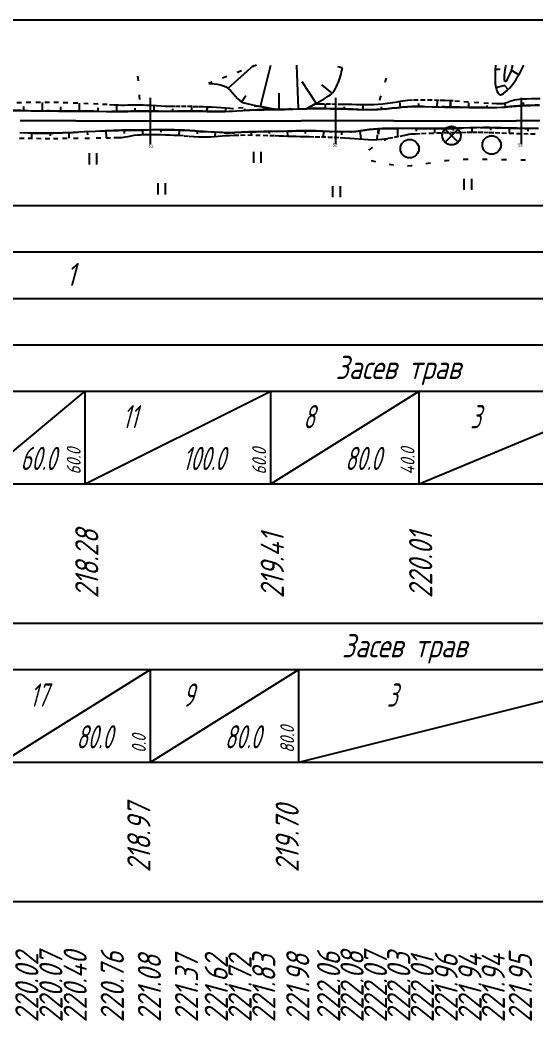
# Model space of a CAD drawing. Extents: x 2172 to 5772, y -842 to -248.
# Drawn here: x 3562.5 to 3618.2, y -721.9 to -614 of the extents above; entities that cross this region are included whole.
import ezdxf

# ---------------------------------------------------------------- set-up
doc = ezdxf.new("R2010")
doc.units = 0
doc.header["$MEASUREMENT"] = 0
doc.linetypes.add('CONTI', pattern=[0])
doc.linetypes.add('STROT', pattern=[1.7, 0.5, -1.2])
doc.layers.get('0').update_dxf_attribs({"linetype": 'CONTINUOUS'})
for name, color, linetype in [('DEFAULT', 7, 'CONTI'), ('OTKOSDEFAULT', 32, 'CONTI'), ('SIT_LDEFAULT', 7, 'CONTI'), ('USLZNDEFAULT', 7, 'CONTI'), ('КРАСНЫЕ_ОТМЕТКИ', 1, 'CONTINUOUS'), ('ОТМЕТКИ_КЮВЕТОВ', 7, 'CONTINUOUS'), ('ЧЕРНЫЕ_ОТМЕТКИ', 7, 'CONTINUOUS')]:
    doc.layers.add(name, color=color, linetype=linetype)
doc.styles.add('SHRFT', font='TXT', dxfattribs={"width": 8.75})
doc.styles.add('ГОСТ', font='gost.TTF', dxfattribs={"oblique": 15, "height": 1})

# ---------------------------------------------------------------- blocks, each defined once
blk = doc.blocks.new('BL_7')
at = {"color": 0}
for p, q in [((-3.5, 3.5), (3.5, -3.5)), ((-3.5, -3.5), (3.5, 3.5))]:
    blk.add_line(p, q, dxfattribs=at)
blk.add_circle((0, 0), 5, dxfattribs=at)
blk = doc.blocks.new('BL_2011')
at = {"color": 0}
for p, q in [((0, 0), (0, 6)), ((4, 0), (4, 6))]:
    blk.add_line(p, q, dxfattribs=at)
blk = doc.blocks.new('BL_2004')
at = {"color": 0}
blk.add_circle((0, 0), 5, dxfattribs=at)

msp = doc.modelspace()

# ---------------------------------------------------------------- linework, layer by layer
at = {"linetype": 'Continuous'}
for p, q in [((3396.6, -614.04), (4356.6, -614.04)), ((3396.6, -634.04), (4356.6, -634.04)), ((3396.6, -639.04), (4356.6, -639.04)), ((3396.6, -644.04), (4356.6, -644.04)), ((3396.6, -649.04), (4356.6, -649.04)), ((3396.6, -654.04), (4356.6, -654.04)), ((3396.6, -664.04), (4356.6, -664.04)), ((3396.6, -684.04), (4356.6, -684.04)), ((3396.6, -694.04), (4356.6, -694.04)), ((3396.6, -709.04), (4356.6, -709.04))]:
    msp.add_line(p, q, dxfattribs=at)
msp.add_line((3396.6, -679.04), (4356.6, -679.04))
at = {"layer": 'DEFAULT', "color": 12, "linetype": 'CONTI'}
for p, q in [((3576.6, -627.42), (3576.6, -622.42)), ((3596.6, -627.42), (3596.59, -622.42)), ((3616.6, -627.42), (3616.6, -622.42)), ((3568.54, -624.92), (3569.46, -624.92)), ((3583.46, -624.92), (3584.24, -624.92)), ((3584.24, -624.92), (3585.02, -624.92)), ((3585.02, -624.92), (3585.81, -624.92)), ((3585.81, -624.92), (3586.59, -624.92)), ((3586.59, -624.92), (3587.37, -624.92)), ((3587.37, -624.92), (3588.16, -624.92)), ((3588.16, -624.92), (3588.94, -624.92)), ((3588.94, -624.92), (3589.72, -624.92)), ((3589.72, -624.92), (3590.51, -624.92)), ((3590.51, -624.92), (3591.29, -624.92)), ((3591.29, -624.92), (3592.07, -624.92)), ((3592.07, -624.92), (3592.86, -624.92)), ((3602.86, -624.92), (3604.03, -624.92)), ((3617.31, -624.92), (3616.03, -624.92)), ((3618.59, -624.92), (3617.31, -624.92))]:
    msp.add_line(p, q, dxfattribs=at)
for points in [[(3562.66, -624.92, 0), (3562.54, -624.92, 0)], [(3563.03, -624.92, 0), (3562.66, -624.92, 0)], [(3563.64, -624.92, 0), (3563.03, -624.92, 0)], [(3564.49, -624.92, 0), (3563.64, -624.92, 0)], [(3565.6, -624.92, 0), (3564.49, -624.92, 0)], [(3566.94, -624.92, 0), (3565.6, -624.92, 0)], [(3568.54, -624.92, 0), (3566.94, -624.92, 0)], [(3569.46, -624.92, 0), (3570.44, -624.92, 0)], [(3570.44, -624.92, 0), (3571.39, -624.92, 0)], [(3571.39, -624.92, 0), (3572.29, -624.92, 0)], [(3572.29, -624.92, 0), (3573.17, -624.92, 0)], [(3573.17, -624.92, 0), (3574.01, -624.92, 0)], [(3574.01, -624.92, 0), (3574.81, -624.92, 0)], [(3574.81, -624.92, 0), (3575.58, -624.92, 0)], [(3575.58, -624.92, 0), (3576.31, -624.92, 0)], [(3576.31, -624.92, 0), (3577.01, -624.92, 0)], [(3577.01, -624.92, 0), (3577.67, -624.92, 0)], [(3577.67, -624.92, 0), (3578.29, -624.92, 0)], [(3578.29, -624.92, 0), (3578.89, -624.92, 0)], [(3578.89, -624.92, 0), (3579.44, -624.92, 0)], [(3579.44, -624.92, 0), (3579.96, -624.92, 0)], [(3579.96, -624.92, 0), (3580.44, -624.92, 0)], [(3580.44, -624.92, 0), (3580.88, -624.92, 0)], [(3580.88, -624.92, 0), (3581.3, -624.92, 0)], [(3581.3, -624.92, 0), (3581.67, -624.92, 0)], [(3581.67, -624.92, 0), (3582.01, -624.92, 0)], [(3582.01, -624.92, 0), (3582.31, -624.92, 0)], [(3582.31, -624.92, 0), (3582.58, -624.92, 0)], [(3582.58, -624.92, 0), (3582.81, -624.92, 0)], [(3582.81, -624.92, 0), (3583.01, -624.92, 0)], [(3583.01, -624.92, 0), (3583.17, -624.92, 0)], [(3583.17, -624.92, 0), (3583.29, -624.92, 0)], [(3583.29, -624.92, 0), (3583.38, -624.92, 0)], [(3583.38, -624.92, 0), (3583.44, -624.92, 0)], [(3583.44, -624.92, 0), (3583.46, -624.92, 0)], [(3592.87, -624.92, 0), (3592.86, -624.92, 0)], [(3592.92, -624.92, 0), (3592.87, -624.92, 0)], [(3593.01, -624.92, 0), (3592.92, -624.92, 0)], [(3593.13, -624.92, 0), (3593.01, -624.92, 0)], [(3593.29, -624.92, 0), (3593.13, -624.92, 0)], [(3593.48, -624.92, 0), (3593.29, -624.92, 0)], [(3593.71, -624.92, 0), (3593.48, -624.92, 0)], [(3593.97, -624.92, 0), (3593.71, -624.92, 0)], [(3594.26, -624.92, 0), (3593.97, -624.92, 0)], [(3594.59, -624.92, 0), (3594.26, -624.92, 0)], [(3594.96, -624.92, 0), (3594.59, -624.92, 0)], [(3595.36, -624.92, 0), (3594.96, -624.92, 0)], [(3595.79, -624.92, 0), (3595.36, -624.92, 0)], [(3596.26, -624.92, 0), (3595.79, -624.92, 0)], [(3596.76, -624.92, 0), (3596.26, -624.92, 0)], [(3597.3, -624.92, 0), (3596.76, -624.92, 0)], [(3597.87, -624.92, 0), (3597.3, -624.92, 0)], [(3598.48, -624.92, 0), (3597.87, -624.92, 0)], [(3599.12, -624.92, 0), (3598.48, -624.92, 0)], [(3599.8, -624.92, 0), (3599.12, -624.92, 0)], [(3600.51, -624.92, 0), (3599.8, -624.92, 0)], [(3601.26, -624.92, 0), (3600.51, -624.92, 0)], [(3602.04, -624.92, 0), (3601.26, -624.92, 0)], [(3602.86, -624.92, 0), (3602.04, -624.92, 0)], [(3604.03, -624.92, 0), (3605.4, -624.92, 0)], [(3605.4, -624.92, 0), (3606.68, -624.92, 0)], [(3606.68, -624.92, 0), (3607.89, -624.92, 0)], [(3607.89, -624.92, 0), (3609.01, -624.92, 0)], [(3609.01, -624.92, 0), (3610.05, -624.92, 0)], [(3610.05, -624.92, 0), (3611, -624.92, 0)], [(3611, -624.92, 0), (3611.87, -624.92, 0)], [(3611.87, -624.92, 0), (3612.66, -624.92, 0)], [(3612.66, -624.92, 0), (3613.37, -624.92, 0)], [(3613.37, -624.92, 0), (3613.99, -624.92, 0)], [(3613.99, -624.92, 0), (3614.53, -624.92, 0)], [(3614.53, -624.92, 0), (3614.99, -624.92, 0)], [(3614.99, -624.92, 0), (3615.36, -624.92, 0)], [(3615.36, -624.92, 0), (3615.65, -624.92, 0)], [(3615.65, -624.92, 0), (3615.86, -624.92, 0)], [(3615.86, -624.92, 0), (3615.98, -624.92, 0)], [(3615.98, -624.92, 0), (3616.03, -624.92, 0)]]:
    msp.add_polyline3d(points, dxfattribs=at)
at = {"layer": 'OTKOSDEFAULT', "color": 32, "linetype": 'STROT'}
for p, q in [((3588.02, -618.92, 43.11), (3582.89, -620.86, 44)), ((3597.3, -619.21, 44.09), (3595.98, -618.92, 43.75)), ((3614.87, -619.21, 43.55), (3614.92, -619, 43.51)), ((3614.92, -619, 43.51), (3614.95, -618.92, 43.5)), ((3615.58, -619.16, 43.48), (3615.52, -619.39, 43.51)), ((3615.64, -618.92, 43.45), (3615.58, -619.16, 43.48)), ((3614.79, -619.99, 43.65), (3614.81, -619.71, 43.62)), ((3614.79, -620.25, 43.69), (3614.79, -619.99, 43.65)), ((3614.79, -620.48, 43.72), (3614.79, -620.25, 43.69)), ((3614.81, -619.71, 43.62), (3614.84, -619.44, 43.58)), ((3614.84, -619.44, 43.58), (3614.87, -619.21, 43.55)), ((3615.18, -620.21, 43.65), (3615.07, -620.42, 43.69)), ((3615.29, -619.99, 43.61), (3615.18, -620.21, 43.65)), ((3615.38, -619.77, 43.57), (3615.29, -619.99, 43.61)), ((3615.46, -619.58, 43.53), (3615.38, -619.77, 43.57)), ((3615.52, -619.39, 43.51), (3615.46, -619.58, 43.53)), ((3614.81, -620.64, 43.74), (3614.79, -620.48, 43.72)), ((3614.84, -620.71, 43.76), (3614.81, -620.64, 43.74)), ((3614.9, -620.69, 43.75), (3614.84, -620.71, 43.76)), ((3614.98, -620.59, 43.72), (3614.9, -620.69, 43.75)), ((3615.07, -620.42, 43.69), (3614.98, -620.59, 43.72)), ((3562.69, -622.95, 43.61), (3561.71, -622.96, 43.61)), ((3563.71, -622.94, 43.61), (3562.69, -622.95, 43.61)), ((3564.73, -622.93, 43.61), (3563.71, -622.94, 43.61)), ((3565.73, -622.93, 43.61), (3564.73, -622.93, 43.61)), ((3566.69, -622.94, 43.61), (3565.73, -622.93, 43.61)), ((3567.68, -622.96, 43.65), (3566.69, -622.94, 43.61)), ((3568.78, -623.01, 43.69), (3567.68, -622.96, 43.65)), ((3569.9, -623.06, 43.73), (3568.78, -623.01, 43.69)), ((3570.97, -623.11, 43.78), (3569.9, -623.06, 43.73)), ((3571.93, -623.16, 43.81), (3570.97, -623.11, 43.78)), ((3572.68, -623.21, 43.84), (3571.93, -623.16, 43.81)), ((3573.17, -623.23, 43.86), (3572.68, -623.21, 43.84)), ((3573.5, -623.24, 43.86), (3573.17, -623.23, 43.86)), ((3573.82, -623.24, 43.86), (3573.5, -623.24, 43.86)), ((3574.15, -623.23, 43.87), (3573.82, -623.24, 43.86)), ((3574.47, -623.23, 43.87), (3574.15, -623.23, 43.87)), ((3574.8, -623.22, 43.87), (3574.47, -623.23, 43.87)), ((3575.13, -623.21, 43.87), (3574.8, -623.22, 43.87)), ((3575.45, -623.22, 43.87), (3575.13, -623.21, 43.87)), ((3575.82, -623.23, 43.89), (3575.45, -623.22, 43.87)), ((3576.24, -623.24, 43.9), (3575.82, -623.23, 43.89)), ((3576.71, -623.27, 43.92), (3576.24, -623.24, 43.9)), ((3577.21, -623.3, 43.94), (3576.71, -623.27, 43.92)), ((3577.72, -623.32, 43.97), (3577.21, -623.3, 43.94)), ((3578.22, -623.35, 43.99), (3577.72, -623.32, 43.97)), ((3578.7, -623.36, 44.01), (3578.22, -623.35, 43.99)), ((3579.22, -623.37, 44.01), (3578.7, -623.36, 44.01)), ((3579.81, -623.37, 44.01), (3579.22, -623.37, 44.01)), ((3580.45, -623.37, 44.01), (3579.81, -623.37, 44.01)), ((3581.09, -623.38, 44.01), (3580.45, -623.37, 44.01)), ((3581.71, -623.39, 44.01), (3581.09, -623.38, 44.01)), ((3582.27, -623.41, 44.01), (3581.71, -623.39, 44.01)), ((3582.73, -623.43, 44.01), (3582.27, -623.41, 44.01)), ((3582.73, -623.43, 44.01), (3582.68, -623.89, 43.95)), ((3582.68, -623.89, 43.95), (3582.73, -623.43, 44.01)), ((3583.19, -623.45, 44.01), (3582.73, -623.43, 44.01)), ((3583.7, -623.48, 44.02), (3583.19, -623.45, 44.01)), ((3584.24, -623.51, 44.02), (3583.7, -623.48, 44.02)), ((3588.29, -623.33, 43.94), (3585.54, -623.61, 44.03)), ((3588.96, -623.46, 43.96), (3588.29, -623.33, 43.94)), ((3589.55, -623.58, 43.97), (3588.96, -623.46, 43.96)), ((3593.86, -623.36, 44.1), (3593.54, -623.53, 44.1)), ((3594.31, -623.1, 44.1), (3593.86, -623.36, 44.1)), ((3594.44, -623.1, 44.1), (3594.31, -623.1, 44.1)), ((3594.82, -623.1, 44.1), (3594.44, -623.1, 44.1)), ((3595.36, -623.11, 44.1), (3594.82, -623.1, 44.1)), ((3596, -623.11, 44.1), (3595.36, -623.11, 44.1)), ((3596.67, -623.13, 44.1), (3596, -623.11, 44.1)), ((3597.31, -623.14, 44.09), (3596.67, -623.13, 44.1)), ((3597.86, -623.15, 44.09), (3597.31, -623.14, 44.09)), ((3598.33, -623.16, 44.1), (3597.86, -623.15, 44.09)), ((3598.81, -623.17, 44.1), (3598.33, -623.16, 44.1)), ((3599.28, -623.18, 44.11), (3598.81, -623.17, 44.1)), ((3599.75, -623.18, 44.12), (3599.28, -623.18, 44.11)), ((3600.23, -623.18, 44.12), (3599.75, -623.18, 44.12)), ((3600.7, -623.17, 44.13), (3600.23, -623.18, 44.12)), ((3601.17, -623.15, 44.13), (3600.7, -623.17, 44.13)), ((3601.65, -623.1, 44.13), (3601.17, -623.15, 44.13)), ((3602.16, -623.04, 44.12), (3601.65, -623.1, 44.13)), ((3602.69, -622.96, 44.11), (3602.16, -623.04, 44.12)), ((3603.23, -622.88, 44.11), (3602.69, -622.96, 44.11)), ((3603.78, -622.8, 44.1), (3603.23, -622.88, 44.11)), ((3604.32, -622.73, 44.1), (3603.78, -622.8, 44.1)), ((3604.86, -622.69, 44.09), (3604.32, -622.73, 44.1)), ((3605.47, -622.68, 44.1), (3604.86, -622.69, 44.09)), ((3606.21, -622.68, 44.11), (3605.47, -622.68, 44.1)), ((3606.99, -622.69, 44.11), (3606.21, -622.68, 44.11)), ((3607.73, -622.71, 44.12), (3606.99, -622.69, 44.11)), ((3608.36, -622.72, 44.13), (3607.73, -622.71, 44.12)), ((3608.8, -622.74, 44.13), (3608.36, -622.72, 44.13)), ((3608.96, -622.74, 44.14), (3608.8, -622.74, 44.13)), ((3608.96, -622.74, 44.14), (3608.95, -623.43, 44.06)), ((3608.95, -623.43, 44.06), (3608.96, -622.74, 44.14)), ((3609.23, -622.77, 44.13), (3608.96, -622.74, 44.14)), ((3609.93, -622.82, 44.13), (3609.23, -622.77, 44.13)), ((3610.91, -622.9, 44.12), (3609.93, -622.82, 44.13)), ((3612.01, -622.98, 44.11), (3610.91, -622.9, 44.12)), ((3613.06, -623.04, 44.1), (3612.01, -622.98, 44.11)), ((3613.91, -623.08, 44.09), (3613.06, -623.04, 44.1)), ((3614.39, -623.08, 44.09), (3613.91, -623.08, 44.09)), ((3614.64, -623.06, 44.08), (3614.39, -623.08, 44.09)), ((3614.89, -623, 44.07), (3614.64, -623.06, 44.08)), ((3615.13, -622.92, 44.06), (3614.89, -623, 44.07)), ((3615.37, -622.84, 44.04), (3615.13, -622.92, 44.06)), ((3615.62, -622.75, 44.03), (3615.37, -622.84, 44.04)), ((3615.86, -622.69, 44.02), (3615.62, -622.75, 44.03)), ((3616.11, -622.64, 44.01), (3615.86, -622.69, 44.02)), ((3616.4, -622.62, 44.02), (3616.11, -622.64, 44.01)), ((3616.77, -622.59, 44.02), (3616.4, -622.62, 44.02)), ((3617.2, -622.57, 44.03), (3616.77, -622.59, 44.02)), ((3617.66, -622.55, 44.03), (3617.2, -622.57, 44.03)), ((3618.14, -622.54, 44.04), (3617.66, -622.55, 44.03)), ((3618.61, -622.53, 44.05), (3618.14, -622.54, 44.04)), ((3584.74, -623.54, 44.02), (3584.24, -623.51, 44.02)), ((3585.15, -623.57, 44.03), (3584.74, -623.54, 44.02)), ((3585.44, -623.6, 44.03), (3585.15, -623.57, 44.03)), ((3585.54, -623.61, 44.03), (3585.44, -623.6, 44.03)), ((3589.96, -623.66, 43.97), (3589.55, -623.58, 43.97)), ((3590.12, -623.69, 43.98), (3589.96, -623.66, 43.97)), ((3593.54, -623.53, 44.1), (3593.42, -623.6, 44.09)), ((3570.74, -626.75, 43.79), (3571.81, -626.74, 43.82)), ((3571.81, -626.74, 43.82), (3572.66, -626.72, 43.85)), ((3572.66, -626.72, 43.85), (3573.19, -626.71, 43.86)), ((3573.19, -626.71, 43.86), (3573.53, -626.69, 43.87)), ((3573.53, -626.69, 43.87), (3573.86, -626.64, 43.88)), ((3573.86, -626.64, 43.88), (3574.2, -626.59, 43.89)), ((3574.2, -626.59, 43.89), (3574.53, -626.53, 43.9)), ((3574.53, -626.53, 43.9), (3574.86, -626.47, 43.91)), ((3574.86, -626.47, 43.91), (3575.2, -626.43, 43.91)), ((3575.2, -626.43, 43.91), (3575.53, -626.4, 43.92)), ((3575.53, -626.4, 43.92), (3575.9, -626.38, 43.93)), ((3575.9, -626.38, 43.93), (3576.31, -626.38, 43.93)), ((3576.31, -626.38, 43.93), (3576.76, -626.38, 43.93)), ((3576.76, -626.38, 43.93), (3577.24, -626.39, 43.94)), ((3577.24, -626.39, 43.94), (3577.72, -626.39, 43.94)), ((3577.72, -626.39, 43.94), (3578.19, -626.41, 43.94)), ((3578.19, -626.41, 43.94), (3578.65, -626.42, 43.95)), ((3578.65, -626.42, 43.95), (3579.12, -626.44, 43.95)), ((3579.12, -626.44, 43.95), (3579.65, -626.47, 43.96)), ((3579.65, -626.47, 43.96), (3580.22, -626.51, 43.97)), ((3580.22, -626.51, 43.97), (3580.78, -626.55, 43.98)), ((3580.78, -626.55, 43.98), (3581.33, -626.59, 43.98)), ((3581.33, -626.59, 43.98), (3581.84, -626.62, 43.99)), ((3581.84, -626.62, 43.99), (3582.29, -626.63, 44)), ((3582.29, -626.63, 44), (3582.69, -626.63, 44)), ((3582.69, -626.63, 44), (3583.1, -626.62, 44.01)), ((3583.1, -626.62, 44.01), (3583.5, -626.59, 44.02)), ((3583.5, -626.59, 44.02), (3583.91, -626.56, 44.02)), ((3583.91, -626.56, 44.02), (3584.32, -626.53, 44.03)), ((3584.32, -626.53, 44.03), (3584.72, -626.5, 44.04)), ((3584.72, -626.5, 44.04), (3585.13, -626.48, 44.04)), ((3585.13, -626.48, 44.04), (3585.64, -626.46, 44.05)), ((3585.64, -626.46, 44.05), (3586.33, -626.44, 44.05)), ((3586.33, -626.44, 44.05), (3587.12, -626.43, 44.05)), ((3587.12, -626.43, 44.05), (3587.95, -626.44, 44.06)), ((3587.95, -626.44, 44.06), (3588.75, -626.46, 44.06)), ((3588.75, -626.46, 44.06), (3589.46, -626.48, 44.06)), ((3589.46, -626.48, 44.06), (3590.02, -626.5, 44.06)), ((3590.02, -626.5, 44.06), (3590.47, -626.52, 44.07)), ((3590.47, -626.52, 44.07), (3590.93, -626.53, 44.07)), ((3590.93, -626.53, 44.07), (3591.39, -626.55, 44.08)), ((3591.39, -626.55, 44.08), (3591.84, -626.56, 44.08)), ((3591.84, -626.56, 44.08), (3592.3, -626.57, 44.08)), ((3592.3, -626.57, 44.08), (3592.76, -626.59, 44.09)), ((3592.76, -626.59, 44.09), (3593.21, -626.6, 44.09)), ((3593.21, -626.6, 44.09), (3593.73, -626.6, 44.09)), ((3593.73, -626.6, 44.09), (3594.35, -626.62, 44.09)), ((3594.35, -626.62, 44.09), (3595.03, -626.63, 44.08)), ((3595.03, -626.63, 44.08), (3595.74, -626.65, 44.08)), ((3595.74, -626.65, 44.08), (3596.43, -626.68, 44.08)), ((3596.43, -626.68, 44.08), (3597.07, -626.71, 44.08)), ((3597.07, -626.71, 44.08), (3597.61, -626.74, 44.08)), ((3597.61, -626.74, 44.08), (3598.1, -626.78, 44.07)), ((3601.16, -625.76, 44.11), (3601.05, -626.93, 44.01)), ((3601.05, -626.93, 44.01), (3601.16, -625.76, 44.11)), ((3602.24, -626.79, 44.04), (3602.91, -626.67, 44.05)), ((3602.91, -626.67, 44.05), (3603.53, -626.55, 44.07)), ((3603.53, -626.55, 44.07), (3604.06, -626.44, 44.08)), ((3604.06, -626.44, 44.08), (3604.42, -626.36, 44.09)), ((3604.42, -626.36, 44.09), (3604.55, -626.33, 44.09)), ((3604.55, -626.33, 44.09), (3604.72, -626.32, 44.09)), ((3604.72, -626.32, 44.09), (3605.18, -626.3, 44.1)), ((3605.18, -626.3, 44.1), (3605.84, -626.27, 44.12)), ((3605.84, -626.27, 44.12), (3606.63, -626.24, 44.13)), ((3606.63, -626.24, 44.13), (3607.46, -626.21, 44.15)), ((3607.46, -626.21, 44.15), (3608.26, -626.18, 44.16)), ((3608.26, -626.18, 44.16), (3608.94, -626.17, 44.18)), ((3608.94, -626.17, 44.18), (3609.54, -626.16, 44.18)), ((3609.54, -626.16, 44.18), (3610.14, -626.15, 44.18)), ((3610.14, -626.15, 44.18), (3610.74, -626.14, 44.17)), ((3610.74, -626.14, 44.17), (3611.34, -626.13, 44.17)), ((3611.34, -626.13, 44.17), (3611.94, -626.13, 44.17)), ((3611.94, -626.13, 44.17), (3612.54, -626.14, 44.17)), ((3612.54, -626.14, 44.17), (3613.14, -626.15, 44.17)), ((3613.14, -626.15, 44.17), (3613.78, -626.17, 44.16)), ((3613.78, -626.17, 44.16), (3614.5, -626.2, 44.15)), ((3614.5, -626.2, 44.15), (3615.27, -626.23, 44.14)), ((3615.27, -626.23, 44.14), (3616.06, -626.26, 44.13)), ((3616.06, -626.26, 44.13), (3616.85, -626.28, 44.12)), ((3616.85, -626.28, 44.12), (3617.6, -626.3, 44.11)), ((3617.6, -626.3, 44.11), (3618.29, -626.31, 44.1)), ((3562.49, -626.77, 43.63), (3563.4, -626.79, 43.64)), ((3563.4, -626.79, 43.64), (3564.32, -626.79, 43.65)), ((3564.32, -626.79, 43.65), (3565.24, -626.8, 43.66)), ((3565.24, -626.8, 43.66), (3566.13, -626.8, 43.67)), ((3566.13, -626.8, 43.67), (3567.13, -626.79, 43.69)), ((3567.13, -626.79, 43.69), (3568.3, -626.78, 43.73)), ((3568.3, -626.78, 43.73), (3569.53, -626.77, 43.76)), ((3569.53, -626.77, 43.76), (3570.74, -626.75, 43.79)), ((3598.1, -626.78, 44.07), (3598.59, -626.82, 44.06)), ((3598.59, -626.82, 44.06), (3599.08, -626.86, 44.05)), ((3599.08, -626.86, 44.05), (3599.57, -626.9, 44.04)), ((3599.57, -626.9, 44.04), (3600.07, -626.93, 44.03)), ((3600.07, -626.93, 44.03), (3600.56, -626.95, 44.02)), ((3600.56, -626.95, 44.02), (3601.05, -626.93, 44.01)), ((3601.05, -626.93, 44.01), (3601.6, -626.88, 44.02)), ((3601.6, -626.88, 44.02), (3602.24, -626.79, 44.04))]:
    msp.add_line(p, q, dxfattribs=at)
at = {"layer": 'OTKOSDEFAULT', "color": 32}
for p, q in [((3584.98, -621.4), (3587.74, -618.92)), ((3588.46, -623.36), (3589.57, -618.92)), ((3592.56, -623.62), (3592.39, -618.92)), ((3613.8, -618.92, 44.07), (3613.79, -619.42, 44.06)), ((3616.62, -619.4, 44.04), (3616.8, -619.05, 44.05)), ((3616.8, -619.05, 44.05), (3616.86, -618.92, 44.05)), ((3597.03, -620.33, 44.1), (3597.1, -620.09, 44.1)), ((3597.1, -620.09, 44.1), (3597.16, -619.84, 44.09)), ((3597.16, -619.84, 44.09), (3597.22, -619.6, 44.09)), ((3597.22, -619.6, 44.09), (3597.26, -619.4, 44.09)), ((3597.26, -619.4, 44.09), (3597.29, -619.26, 44.09)), ((3597.29, -619.26, 44.09), (3597.3, -619.21, 44.09)), ((3613.79, -619.33), (3614.32, -619.34)), ((3613.79, -619.42, 44.06), (3613.79, -619.98, 44.05)), ((3613.79, -619.98, 44.05), (3613.79, -620.47, 44.05)), ((3616.32, -619.94), (3615.51, -619.43)), ((3616.03, -620.44, 44.03), (3616.22, -620.11, 44.03)), ((3616.22, -620.11, 44.03), (3616.42, -619.76, 44.04)), ((3616.42, -619.76, 44.04), (3616.62, -619.4, 44.04)), ((3582.89, -620.86, 43.79), (3582.96, -620.87, 43.79)), ((3582.96, -620.87, 43.79), (3583.17, -620.88, 43.79)), ((3583.17, -620.88, 43.79), (3583.46, -620.91, 43.79)), ((3583.46, -620.91, 43.79), (3583.8, -620.96, 43.8)), ((3583.8, -620.96, 43.8), (3584.16, -621.04, 43.8)), ((3584.16, -621.04, 43.8), (3584.49, -621.13, 43.81)), ((3584.49, -621.13, 43.81), (3584.76, -621.24, 43.81)), ((3584.76, -621.24, 43.81), (3584.99, -621.41, 43.82)), ((3594.47, -623.01), (3592.97, -620.71)), ((3596.21, -621.91), (3595.09, -621.02)), ((3596.54, -621.44, 44.11), (3596.66, -621.19, 44.11)), ((3596.66, -621.19, 44.11), (3596.77, -620.95, 44.1)), ((3596.77, -620.95, 44.1), (3596.87, -620.73, 44.1)), ((3596.87, -620.73, 44.1), (3596.95, -620.53, 44.1)), ((3596.95, -620.53, 44.1), (3597.03, -620.33, 44.1)), ((3613.79, -620.47, 44.05), (3613.79, -620.87, 44.04)), ((3613.79, -620.87, 44.04), (3613.81, -621.12, 44.04)), ((3613.81, -621.12, 44.04), (3613.84, -621.29, 44.03)), ((3613.84, -621.29, 44.03), (3613.9, -621.48, 44.03)), ((3613.85, -621.33), (3614.84, -621.06)), ((3615.16, -621.53), (3614.82, -621.15)), ((3615.31, -621.39, 44.02), (3615.51, -621.17, 44.02)), ((3615.51, -621.17, 44.02), (3615.68, -620.96, 44.02)), ((3615.68, -620.96, 44.02), (3615.84, -620.73, 44.03)), ((3615.84, -620.73, 44.03), (3616.03, -620.44, 44.03)), ((3584.99, -621.41, 43.82), (3585.23, -621.64, 43.84)), ((3585.23, -621.64, 43.84), (3585.47, -621.92, 43.85)), ((3585.47, -621.92, 43.85), (3585.73, -622.22, 43.87)), ((3585.73, -622.22, 43.87), (3586, -622.5, 43.88)), ((3586.45, -622.84), (3586.87, -622.18)), ((3590.49, -623.69), (3590.49, -621.91)), ((3595.33, -622.52, 44.11), (3595.77, -622.26, 44.11)), ((3595.77, -622.26, 44.11), (3596.06, -622.07, 44.11)), ((3596.06, -622.07, 44.11), (3596.24, -621.88, 44.11)), ((3596.24, -621.88, 44.11), (3596.4, -621.67, 44.11)), ((3596.4, -621.67, 44.11), (3596.54, -621.44, 44.11)), ((3613.9, -621.48, 44.03), (3613.97, -621.67, 44.02)), ((3613.97, -621.67, 44.02), (3614.06, -621.85, 44.02)), ((3614.06, -621.85, 44.02), (3614.15, -621.99, 44.01)), ((3614.15, -621.99, 44.01), (3614.25, -622.08, 44.01)), ((3614.25, -622.08, 44.01), (3614.36, -622.11, 44)), ((3614.36, -622.11, 44), (3614.49, -622.07, 44.01)), ((3614.49, -622.07, 44.01), (3614.67, -621.96, 44.01)), ((3614.67, -621.96, 44.01), (3614.87, -621.8, 44.01)), ((3614.87, -621.8, 44.01), (3615.09, -621.6, 44.01)), ((3615.09, -621.6, 44.01), (3615.31, -621.39, 44.02)), ((3562.96, -623.81), (3562.96, -623.38)), ((3564.95, -623.84), (3564.96, -622.93)), ((3566.95, -623.85), (3566.95, -623.4)), ((3568.95, -623.87), (3568.95, -623.01)), ((3570.95, -623.88), (3570.95, -623.5)), ((3572.96, -623.9), (3572.96, -623.22)), ((3577, -623.85), (3577, -623.28)), ((3581.07, -623.86), (3581.08, -623.38)), ((3586, -622.5, 43.88), (3586.28, -622.74, 43.9)), ((3586.28, -622.74, 43.9), (3586.58, -622.92, 43.91)), ((3586.58, -622.92, 43.91), (3587.01, -623.05, 43.92)), ((3587.01, -623.05, 43.92), (3587.61, -623.19, 43.93)), ((3587.61, -623.19, 43.93), (3588.29, -623.33, 43.94)), ((3588.29, -623.33, 43.94), (3588.96, -623.46, 43.96)), ((3588.84, -623.71), (3588.84, -623.44)), ((3588.96, -623.46, 43.96), (3589.55, -623.58, 43.97)), ((3593.54, -623.53, 44.1), (3593.86, -623.36, 44.1)), ((3593.86, -623.36, 44.1), (3594.31, -623.1, 44.1)), ((3594.31, -623.1, 44.1), (3594.82, -622.81, 44.1)), ((3594.82, -622.81, 44.1), (3595.33, -622.52, 44.11)), ((3595.47, -623.59), (3595.47, -623.11)), ((3597.52, -623.63), (3597.52, -623.39)), ((3599.54, -623.69), (3599.55, -623.18)), ((3601.55, -623.66), (3601.53, -623.39)), ((3602.64, -623.56, 44.11), (3603.2, -623.51, 44.12)), ((3603.2, -623.51, 44.12), (3603.76, -623.45, 44.12)), ((3603.55, -623.47), (3603.49, -622.84)), ((3603.76, -623.45, 44.12), (3604.31, -623.41, 44.13)), ((3604.31, -623.41, 44.13), (3604.86, -623.38, 44.13)), ((3604.86, -623.38, 44.13), (3605.48, -623.38, 44.12)), ((3605.48, -623.38, 44.12), (3606.22, -623.38, 44.11)), ((3605.54, -623.38), (3605.54, -623.03)), ((3606.22, -623.38, 44.11), (3606.99, -623.39, 44.1)), ((3606.99, -623.39, 44.1), (3607.73, -623.4, 44.08)), ((3607.53, -623.4), (3607.55, -622.7)), ((3607.73, -623.4, 44.08), (3608.36, -623.42, 44.07)), ((3608.36, -623.42, 44.07), (3608.79, -623.43, 44.06)), ((3608.79, -623.43, 44.06), (3608.95, -623.43, 44.06)), ((3608.95, -623.43, 44.06), (3609.23, -623.44, 44.06)), ((3609.23, -623.44, 44.06), (3609.95, -623.45, 44.07)), ((3609.95, -623.45, 44.07), (3610.95, -623.46, 44.07)), ((3610.94, -623.46), (3610.94, -622.95)), ((3610.95, -623.46, 44.07), (3612.06, -623.47, 44.08)), ((3612.06, -623.47, 44.08), (3613.12, -623.47, 44.08)), ((3612.92, -623.47), (3612.92, -623.25)), ((3613.12, -623.47, 44.08), (3613.97, -623.46, 44.08)), ((3613.97, -623.46, 44.08), (3614.44, -623.45, 44.09)), ((3614.44, -623.45, 44.09), (3614.67, -623.44, 44.08)), ((3614.67, -623.44, 44.08), (3614.9, -623.42, 44.07)), ((3614.9, -623.42), (3614.86, -623.01)), ((3614.9, -623.42, 44.07), (3615.13, -623.4, 44.06)), ((3615.13, -623.4, 44.06), (3615.35, -623.37, 44.05)), ((3615.35, -623.37, 44.05), (3615.58, -623.35, 44.04)), ((3615.58, -623.35, 44.04), (3615.81, -623.32, 44.03)), ((3615.81, -623.32, 44.03), (3616.04, -623.31, 44.02)), ((3616.04, -623.31, 44.02), (3616.32, -623.3, 44.03)), ((3616.32, -623.3, 44.03), (3616.68, -623.28, 44.04)), ((3616.68, -623.28, 44.04), (3617.12, -623.26, 44.04)), ((3616.86, -623.27), (3616.84, -622.93)), ((3617.12, -623.26, 44.04), (3617.59, -623.24, 44.05)), ((3617.59, -623.24, 44.05), (3618.07, -623.22, 44.06)), ((3618.07, -623.22, 44.06), (3618.55, -623.21, 44.07)), ((3561.68, -623.79, 43.62), (3562.67, -623.81, 43.63)), ((3562.67, -623.81, 43.63), (3563.69, -623.82, 43.63)), ((3563.69, -623.82, 43.63), (3564.71, -623.83, 43.64)), ((3564.71, -623.83, 43.64), (3565.72, -623.84, 43.64)), ((3565.72, -623.84, 43.64), (3566.67, -623.85, 43.64)), ((3566.67, -623.85, 43.64), (3567.67, -623.86, 43.67)), ((3567.67, -623.86, 43.67), (3568.75, -623.87, 43.69)), ((3568.75, -623.87, 43.69), (3569.86, -623.87, 43.71)), ((3569.86, -623.87, 43.71), (3570.93, -623.88, 43.73)), ((3570.93, -623.88, 43.73), (3571.88, -623.89, 43.75)), ((3571.88, -623.89, 43.75), (3572.64, -623.9, 43.77)), ((3572.64, -623.9, 43.77), (3573.14, -623.9, 43.78)), ((3573.14, -623.9, 43.78), (3573.49, -623.9, 43.79)), ((3573.49, -623.9, 43.79), (3573.83, -623.9, 43.81)), ((3573.83, -623.9, 43.81), (3574.18, -623.89, 43.82)), ((3574.18, -623.89, 43.82), (3574.52, -623.88, 43.83)), ((3574.52, -623.88, 43.83), (3574.87, -623.87, 43.84)), ((3574.87, -623.87, 43.84), (3575.22, -623.86, 43.85)), ((3574.97, -623.87), (3574.96, -623.54)), ((3575.22, -623.86, 43.85), (3575.57, -623.86, 43.87)), ((3575.57, -623.86, 43.87), (3575.95, -623.85, 43.88)), ((3575.95, -623.85, 43.88), (3576.37, -623.85, 43.89)), ((3576.37, -623.85, 43.89), (3576.84, -623.85, 43.9)), ((3576.84, -623.85, 43.9), (3577.33, -623.85, 43.91)), ((3577.33, -623.85, 43.91), (3577.84, -623.85, 43.93)), ((3577.84, -623.85, 43.93), (3578.33, -623.85, 43.94)), ((3578.33, -623.85, 43.94), (3578.81, -623.85, 43.96)), ((3578.81, -623.85, 43.96), (3579.32, -623.85, 43.95)), ((3579.03, -623.85), (3579.03, -623.61)), ((3579.32, -623.85, 43.95), (3579.89, -623.85, 43.95)), ((3579.89, -623.85, 43.95), (3580.5, -623.85, 43.95)), ((3580.5, -623.85, 43.95), (3581.11, -623.86, 43.95)), ((3581.11, -623.86, 43.95), (3581.7, -623.87, 43.95)), ((3581.7, -623.87, 43.95), (3582.23, -623.88, 43.95)), ((3582.23, -623.88, 43.95), (3582.68, -623.89, 43.95)), ((3582.68, -623.89, 43.95), (3583.07, -623.89, 43.95)), ((3583.07, -623.89, 43.95), (3583.47, -623.9, 43.95)), ((3583.47, -623.9, 43.95), (3583.86, -623.9, 43.95)), ((3583.86, -623.9, 43.95), (3584.26, -623.9, 43.95)), ((3584.26, -623.9, 43.95), (3584.65, -623.89, 43.94)), ((3584.65, -623.89, 43.94), (3585.05, -623.88, 43.94)), ((3584.73, -623.89), (3584.72, -623.54)), ((3585.05, -623.88, 43.94), (3585.44, -623.87, 43.94)), ((3585.44, -623.87, 43.94), (3585.93, -623.84, 43.95)), ((3585.93, -623.84, 43.95), (3586.58, -623.8, 43.95)), ((3586.58, -623.8, 43.95), (3587.32, -623.76, 43.96)), ((3586.78, -623.79), (3586.78, -623.63)), ((3587.32, -623.76, 43.96), (3588.11, -623.73, 43.96)), ((3588.11, -623.73, 43.96), (3588.87, -623.71, 43.97)), ((3588.87, -623.71, 43.97), (3589.56, -623.7, 43.97)), ((3589.55, -623.58, 43.97), (3589.96, -623.66, 43.97)), ((3589.56, -623.7, 43.97), (3590.12, -623.69, 43.98)), ((3589.96, -623.66, 43.97), (3590.12, -623.69, 43.98)), ((3590.12, -623.69, 43.98), (3590.59, -623.68, 43.99)), ((3590.59, -623.68, 43.99), (3591.06, -623.67, 44.01)), ((3591.06, -623.67, 44.01), (3591.53, -623.65, 44.03)), ((3591.53, -623.65, 44.03), (3592, -623.64, 44.04)), ((3592, -623.64, 44.04), (3592.47, -623.62, 44.06)), ((3592.47, -623.62, 44.06), (3592.94, -623.61, 44.08)), ((3592.94, -623.61, 44.08), (3593.42, -623.6, 44.09)), ((3593.42, -623.6, 44.09), (3593.54, -623.53, 44.1)), ((3593.42, -623.6, 44.09), (3593.96, -623.59, 44.1)), ((3593.96, -623.59, 44.1), (3594.6, -623.59, 44.1)), ((3594.6, -623.59, 44.1), (3595.32, -623.59, 44.11)), ((3595.32, -623.59, 44.11), (3596.05, -623.6, 44.11)), ((3596.05, -623.6, 44.11), (3596.75, -623.61, 44.11)), ((3596.75, -623.61, 44.11), (3597.39, -623.63, 44.12)), ((3597.39, -623.63, 44.12), (3597.92, -623.64, 44.12)), ((3597.92, -623.64, 44.12), (3598.38, -623.65, 44.12)), ((3598.38, -623.65, 44.12), (3598.84, -623.67, 44.12)), ((3598.84, -623.67, 44.12), (3599.3, -623.68, 44.11)), ((3599.3, -623.68, 44.11), (3599.75, -623.69, 44.11)), ((3599.75, -623.69, 44.11), (3600.21, -623.69, 44.11)), ((3600.21, -623.69, 44.11), (3600.66, -623.69, 44.1)), ((3600.66, -623.69, 44.1), (3601.12, -623.68, 44.1)), ((3601.12, -623.68, 44.1), (3601.59, -623.66, 44.1)), ((3601.59, -623.66, 44.1), (3602.1, -623.62, 44.11)), ((3602.1, -623.62, 44.11), (3602.64, -623.56, 44.11)), ((3611.79, -625.65, 44.09), (3611.05, -625.67, 44.11)), ((3611.26, -625.66), (3611.27, -626.13)), ((3612.51, -625.64, 44.08), (3611.79, -625.65, 44.09)), ((3613.14, -625.64, 44.06), (3612.51, -625.64, 44.08)), ((3613.76, -625.65, 44.07), (3613.14, -625.64, 44.06)), ((3613.27, -625.64), (3613.26, -625.9)), ((3614.5, -625.67, 44.08), (3613.76, -625.65, 44.07)), ((3563.43, -626.23, 43.6), (3562.53, -626.21, 43.59)), ((3564.34, -626.23, 43.61), (3563.43, -626.23, 43.6)), ((3563.79, -626.23), (3563.78, -626.79)), ((3565.24, -626.23, 43.63), (3564.34, -626.23, 43.61)), ((3566.12, -626.22, 43.64), (3565.24, -626.23, 43.63)), ((3565.79, -626.22), (3565.79, -626.51)), ((3567.11, -626.19, 43.67), (3566.12, -626.22, 43.64)), ((3568.27, -626.15, 43.71), (3567.11, -626.19, 43.67)), ((3567.79, -626.17), (3567.81, -626.79)), ((3569.5, -626.09, 43.75), (3568.27, -626.15, 43.71)), ((3570.69, -626.04, 43.79), (3569.5, -626.09, 43.75)), ((3569.79, -626.08), (3569.8, -626.42)), ((3571.77, -625.99, 43.82), (3570.69, -626.04, 43.79)), ((3572.62, -625.96, 43.85), (3571.77, -625.99, 43.82)), ((3571.78, -625.99), (3571.81, -626.73)), ((3573.16, -625.94, 43.87), (3572.62, -625.96, 43.85)), ((3573.5, -625.93, 43.88), (3573.16, -625.94, 43.87)), ((3573.85, -625.93, 43.88), (3573.5, -625.93, 43.88)), ((3573.77, -625.93), (3573.77, -626.29)), ((3574.2, -625.93, 43.89), (3573.85, -625.93, 43.88)), ((3574.55, -625.93, 43.9), (3574.2, -625.93, 43.89)), ((3574.9, -625.93, 43.91), (3574.55, -625.93, 43.9)), ((3575.25, -625.93, 43.91), (3574.9, -625.93, 43.91)), ((3575.6, -625.93, 43.92), (3575.25, -625.93, 43.91)), ((3575.97, -625.92, 43.93), (3575.6, -625.93, 43.92)), ((3575.75, -625.92), (3575.76, -626.39)), ((3576.39, -625.91, 43.94), (3575.97, -625.92, 43.93)), ((3576.84, -625.89, 43.95), (3576.39, -625.91, 43.94)), ((3577.3, -625.88, 43.97), (3576.84, -625.89, 43.95)), ((3577.78, -625.87, 43.98), (3577.3, -625.88, 43.97)), ((3577.72, -625.88), (3577.72, -626.14)), ((3578.25, -625.87, 43.99), (3577.78, -625.87, 43.98)), ((3578.71, -625.87, 44), (3578.25, -625.87, 43.99)), ((3579.19, -625.88, 43.99), (3578.71, -625.87, 44)), ((3579.71, -625.9, 43.99), (3579.19, -625.88, 43.99)), ((3579.69, -625.9), (3579.66, -626.47)), ((3580.27, -625.93, 43.98), (3579.71, -625.9, 43.99)), ((3580.84, -625.96, 43.97), (3580.27, -625.93, 43.98)), ((3581.38, -626, 43.96), (3580.84, -625.96, 43.97)), ((3581.89, -626.04, 43.95), (3581.38, -626, 43.96)), ((3581.65, -626.02), (3581.63, -626.31)), ((3582.34, -626.06, 43.94), (3581.89, -626.04, 43.95)), ((3582.75, -626.09, 43.95), (3582.34, -626.06, 43.94)), ((3583.16, -626.12, 43.97), (3582.75, -626.09, 43.95)), ((3583.58, -626.14, 43.98), (3583.16, -626.12, 43.97)), ((3583.59, -626.14), (3583.56, -626.59)), ((3583.99, -626.17, 43.99), (3583.58, -626.14, 43.98)), ((3584.4, -626.18, 44), (3583.99, -626.17, 43.99)), ((3584.81, -626.19, 44.02), (3584.4, -626.18, 44)), ((3585.22, -626.19, 44.03), (3584.81, -626.19, 44.02)), ((3585.73, -626.17, 44.04), (3585.22, -626.19, 44.03)), ((3585.53, -626.18), (3585.53, -626.32)), ((3586.41, -626.14, 44.04), (3585.73, -626.17, 44.04)), ((3587.19, -626.11, 44.06), (3586.41, -626.14, 44.04)), ((3588.01, -626.08, 44.07), (3587.19, -626.11, 44.06)), ((3587.47, -626.1), (3587.48, -626.43)), ((3588.81, -626.07, 44.08), (3588.01, -626.08, 44.07)), ((3589.51, -626.07, 44.09), (3588.81, -626.07, 44.08)), ((3589.41, -626.07), (3589.41, -626.27)), ((3590.07, -626.07, 44.09), (3589.51, -626.07, 44.09)), ((3590.52, -626.06, 44.1), (3590.07, -626.07, 44.09)), ((3590.97, -626.05, 44.1), (3590.52, -626.06, 44.1)), ((3591.43, -626.03, 44.1), (3590.97, -626.05, 44.1)), ((3591.35, -626.03), (3591.37, -626.55)), ((3591.88, -626.01, 44.1), (3591.43, -626.03, 44.1)), ((3592.34, -626, 44.1), (3591.88, -626.01, 44.1)), ((3592.79, -625.98, 44.1), (3592.34, -626, 44.1)), ((3593.25, -625.98, 44.11), (3592.79, -625.98, 44.1)), ((3593.78, -625.98, 44.1), (3593.25, -625.98, 44.11)), ((3593.3, -625.98), (3593.3, -626.29)), ((3594.42, -626, 44.08), (3593.78, -625.98, 44.1)), ((3595.14, -626.02, 44.07), (3594.42, -626, 44.08)), ((3595.88, -626.05, 44.06), (3595.14, -626.02, 44.07)), ((3595.25, -626.02), (3595.23, -626.64)), ((3596.6, -626.08, 44.04), (3595.88, -626.05, 44.06)), ((3597.26, -626.11, 44.03), (3596.6, -626.08, 44.04)), ((3597.21, -626.1), (3597.2, -626.41)), ((3597.81, -626.11, 44.02), (3597.26, -626.11, 44.03)), ((3598.28, -626.09, 44.04), (3597.81, -626.11, 44.02)), ((3598.76, -626.05, 44.05), (3598.28, -626.09, 44.04)), ((3599.24, -625.99, 44.06), (3598.76, -626.05, 44.05)), ((3599.18, -625.99), (3599.29, -626.88)), ((3599.71, -625.92, 44.07), (3599.24, -625.99, 44.06)), ((3600.19, -625.85, 44.09), (3599.71, -625.92, 44.07)), ((3600.67, -625.8, 44.1), (3600.19, -625.85, 44.09)), ((3601.16, -625.76, 44.11), (3600.67, -625.8, 44.1)), ((3601.64, -625.74, 44.11), (3601.16, -625.76, 44.11)), ((3601.24, -625.76), (3601.2, -626.34)), ((3602.14, -625.73, 44.11), (3601.64, -625.74, 44.11)), ((3602.64, -625.73, 44.1), (3602.14, -625.73, 44.11)), ((3603.15, -625.73, 44.1), (3602.64, -625.73, 44.1)), ((3603.66, -625.73, 44.1), (3603.15, -625.73, 44.1)), ((3603.24, -625.73), (3603.24, -626.6)), ((3604.16, -625.74, 44.09), (3603.66, -625.73, 44.1)), ((3604.67, -625.74, 44.09), (3604.16, -625.74, 44.09)), ((3605.29, -625.74, 44.1), (3604.67, -625.74, 44.09)), ((3605.24, -625.74), (3605.24, -626.02)), ((3606.08, -625.74, 44.11), (3605.29, -625.74, 44.1)), ((3606.95, -625.74, 44.12), (3606.08, -625.74, 44.11)), ((3607.8, -625.73, 44.13), (3606.95, -625.74, 44.12)), ((3607.24, -625.73), (3607.24, -626.22)), ((3608.52, -625.73, 44.13), (3607.8, -625.73, 44.13)), ((3609.03, -625.72, 44.14), (3608.52, -625.73, 44.13)), ((3609.22, -625.72, 44.14), (3609.03, -625.72, 44.14)), ((3609.37, -625.72, 44.14), (3609.22, -625.72, 44.14)), ((3609.25, -625.72), (3609.25, -625.94)), ((3609.77, -625.71, 44.13), (3609.37, -625.72, 44.14)), ((3610.35, -625.69, 44.12), (3609.77, -625.71, 44.13)), ((3611.05, -625.67, 44.11), (3610.35, -625.69, 44.12)), ((3615.31, -625.69, 44.09), (3614.5, -625.67, 44.08)), ((3615.28, -625.69), (3615.27, -626.23)), ((3616.15, -625.71, 44.1), (3615.31, -625.69, 44.09)), ((3616.99, -625.72, 44.11), (3616.15, -625.71, 44.1)), ((3617.77, -625.74, 44.12), (3616.99, -625.72, 44.11)), ((3617.29, -625.73), (3617.29, -626.01)), ((3618.46, -625.75, 44.13), (3617.77, -625.74, 44.12))]:
    msp.add_line(p, q, dxfattribs=at)
at = {"layer": 'SIT_LDEFAULT', "color": 7}
for p, q in [((3613.8, -618.92), (3613.79, -619.42)), ((3616.62, -619.4), (3616.8, -619.05)), ((3616.8, -619.05), (3616.86, -618.92)), ((3575.22, -620.11), (3575.28, -620.61)), ((3613.79, -619.42), (3613.79, -619.98)), ((3613.79, -619.98), (3613.79, -620.47)), ((3616.03, -620.44), (3616.22, -620.11)), ((3616.22, -620.11), (3616.42, -619.76)), ((3616.42, -619.76), (3616.62, -619.4)), ((3601.92, -620.62), (3601.87, -620.79)), ((3602.02, -620.31), (3601.92, -620.62)), ((3613.79, -620.47), (3613.79, -620.87)), ((3613.79, -620.87), (3613.81, -621.12)), ((3613.81, -621.12), (3613.84, -621.29)), ((3613.84, -621.29), (3613.9, -621.48)), ((3615.31, -621.39), (3615.51, -621.17)), ((3615.51, -621.17), (3615.68, -620.96)), ((3615.68, -620.96), (3615.84, -620.73)), ((3615.84, -620.73), (3616.03, -620.44)), ((3575.38, -622.11), (3575.39, -622.26)), ((3575.39, -622.26), (3575.42, -622.61)), ((3601.39, -622.39), (3601.3, -622.7)), ((3601.44, -622.22), (3601.39, -622.39)), ((3613.9, -621.48), (3613.97, -621.67)), ((3613.97, -621.67), (3614.06, -621.85)), ((3614.06, -621.85), (3614.15, -621.99)), ((3614.15, -621.99), (3614.25, -622.08)), ((3614.25, -622.08), (3614.36, -622.11)), ((3614.36, -622.11), (3614.49, -622.07)), ((3614.49, -622.07), (3614.67, -621.96)), ((3614.67, -621.96), (3614.87, -621.8)), ((3614.87, -621.8), (3615.09, -621.6)), ((3615.09, -621.6), (3615.31, -621.39)), ((3603.2, -623.51), (3602.64, -623.56)), ((3603.76, -623.45), (3603.2, -623.51)), ((3604.31, -623.41), (3603.76, -623.45)), ((3604.86, -623.38), (3604.31, -623.41)), ((3605.48, -623.38), (3604.86, -623.38)), ((3606.02, -623.38), (3605.48, -623.38)), ((3608.36, -623.41), (3608.01, -623.41)), ((3608.79, -623.43), (3608.36, -623.42)), ((3608.95, -623.43), (3608.79, -623.43)), ((3609.23, -623.44), (3608.95, -623.43)), ((3609.95, -623.45), (3609.23, -623.44)), ((3610.95, -623.46), (3609.95, -623.45)), ((3612.06, -623.47), (3610.95, -623.46)), ((3612.97, -623.47), (3612.06, -623.47)), ((3615.13, -623.4), (3614.94, -623.42)), ((3615.35, -623.37), (3615.13, -623.4)), ((3615.58, -623.35), (3615.35, -623.37)), ((3615.81, -623.32), (3615.58, -623.35)), ((3616.04, -623.31), (3615.81, -623.32)), ((3616.32, -623.3), (3616.04, -623.31)), ((3616.68, -623.28), (3616.32, -623.3)), ((3617.12, -623.26), (3616.68, -623.28)), ((3617.59, -623.24), (3617.12, -623.26)), ((3618.07, -623.22), (3617.59, -623.24)), ((3618.55, -623.21), (3618.07, -623.22)), ((3562.67, -623.81), (3561.68, -623.79)), ((3563.42, -623.82), (3562.67, -623.81)), ((3565.72, -623.84), (3565.42, -623.84)), ((3566.67, -623.85), (3565.72, -623.85)), ((3567.67, -623.86), (3566.67, -623.85)), ((3568.75, -623.87), (3567.67, -623.86)), ((3569.86, -623.87), (3568.75, -623.87)), ((3570.42, -623.88), (3569.86, -623.87)), ((3572.64, -623.9), (3572.42, -623.9)), ((3573.14, -623.9), (3572.64, -623.9)), ((3573.49, -623.9), (3573.14, -623.9)), ((3573.83, -623.9), (3573.49, -623.9)), ((3574.18, -623.89), (3573.83, -623.9)), ((3574.52, -623.88), (3574.18, -623.89)), ((3574.87, -623.87), (3574.52, -623.88)), ((3575.22, -623.86), (3574.87, -623.87)), ((3575.57, -623.86), (3575.22, -623.86)), ((3575.95, -623.85), (3575.57, -623.86)), ((3576.37, -623.85), (3575.95, -623.85)), ((3576.84, -623.85), (3576.37, -623.85)), ((3577.33, -623.85), (3576.84, -623.85)), ((3577.48, -623.85), (3577.33, -623.85)), ((3579.89, -623.85), (3579.51, -623.85)), ((3580.5, -623.85), (3579.89, -623.85)), ((3581.11, -623.86), (3580.5, -623.85)), ((3581.7, -623.87), (3581.11, -623.86)), ((3582.23, -623.88), (3581.7, -623.87)), ((3582.68, -623.89), (3582.23, -623.88)), ((3583.07, -623.89), (3582.68, -623.89)), ((3583.47, -623.9), (3583.07, -623.89)), ((3583.86, -623.9), (3583.47, -623.9)), ((3584.26, -623.9), (3583.86, -623.9)), ((3584.63, -623.89), (3584.26, -623.9)), ((3587.32, -623.76), (3586.68, -623.79)), ((3588.11, -623.73), (3587.32, -623.76)), ((3588.87, -623.71), (3588.11, -623.73)), ((3589.56, -623.7), (3588.87, -623.71)), ((3590.12, -623.69), (3589.56, -623.7)), ((3590.59, -623.68), (3590.12, -623.69)), ((3591.06, -623.67), (3590.59, -623.68)), ((3591.53, -623.65), (3591.06, -623.67)), ((3591.84, -623.64), (3591.53, -623.65)), ((3593.96, -623.6), (3593.9, -623.6)), ((3594.6, -623.59), (3593.96, -623.59)), ((3595.32, -623.59), (3594.6, -623.59)), ((3596.05, -623.6), (3595.32, -623.59)), ((3596.75, -623.61), (3596.05, -623.6)), ((3597.39, -623.63), (3596.75, -623.61)), ((3597.92, -623.64), (3597.39, -623.63)), ((3598.38, -623.65), (3597.92, -623.64)), ((3598.84, -623.67), (3598.38, -623.65)), ((3599.01, -623.67), (3598.84, -623.67)), ((3601.12, -623.68), (3601.02, -623.68)), ((3601.59, -623.66), (3601.12, -623.68)), ((3602.1, -623.62), (3601.59, -623.66)), ((3602.64, -623.56), (3602.1, -623.62)), ((3612.18, -625.65), (3612.51, -625.64)), ((3612.51, -625.64), (3613.14, -625.64)), ((3613.14, -625.64), (3613.76, -625.65)), ((3613.76, -625.65), (3614.5, -625.67)), ((3563.78, -626.23), (3564.34, -626.23)), ((3564.34, -626.23), (3565.24, -626.23)), ((3565.24, -626.23), (3566.12, -626.22)), ((3566.12, -626.22), (3567.11, -626.19)), ((3567.11, -626.19), (3568.27, -626.15)), ((3568.27, -626.15), (3568.79, -626.12)), ((3570.79, -626.03), (3571.77, -625.99)), ((3571.77, -625.99), (3572.62, -625.96)), ((3572.62, -625.96), (3573.16, -625.94)), ((3573.16, -625.94), (3573.5, -625.93)), ((3573.5, -625.93), (3573.85, -625.93)), ((3573.85, -625.93), (3574.2, -625.93)), ((3574.2, -625.93), (3574.55, -625.93)), ((3574.55, -625.93), (3574.9, -625.93)), ((3574.9, -625.93), (3575.25, -625.93)), ((3575.25, -625.93), (3575.6, -625.93)), ((3575.6, -625.93), (3575.75, -625.92)), ((3577.72, -625.88), (3577.78, -625.88)), ((3577.78, -625.87), (3578.25, -625.87)), ((3578.25, -625.87), (3578.71, -625.87)), ((3578.71, -625.87), (3579.19, -625.88)), ((3579.19, -625.88), (3579.71, -625.9)), ((3579.71, -625.9), (3580.27, -625.93)), ((3580.27, -625.93), (3580.84, -625.96)), ((3580.84, -625.96), (3581.38, -626)), ((3581.38, -626), (3581.89, -626.04)), ((3581.89, -626.04), (3582.34, -626.06)), ((3582.34, -626.06), (3582.62, -626.08)), ((3584.56, -626.19), (3584.81, -626.19)), ((3584.81, -626.19), (3585.22, -626.19)), ((3585.22, -626.19), (3585.73, -626.17)), ((3585.73, -626.17), (3586.41, -626.14)), ((3586.41, -626.14), (3587.19, -626.11)), ((3587.19, -626.11), (3588.01, -626.08)), ((3588.01, -626.08), (3588.81, -626.07)), ((3588.81, -626.07), (3589.41, -626.07)), ((3591.35, -626.03), (3591.43, -626.03)), ((3591.43, -626.03), (3591.88, -626.01)), ((3591.88, -626.01), (3592.34, -626)), ((3592.34, -626), (3592.79, -625.98)), ((3592.79, -625.98), (3593.25, -625.98)), ((3593.25, -625.98), (3593.78, -625.98)), ((3593.78, -625.98), (3594.42, -626)), ((3594.42, -626), (3595.14, -626.02)), ((3595.14, -626.02), (3595.88, -626.05)), ((3595.88, -626.05), (3596.24, -626.06)), ((3598.2, -626.1), (3598.28, -626.09)), ((3598.28, -626.09), (3598.76, -626.05)), ((3598.76, -626.05), (3599.24, -625.99)), ((3599.24, -625.98), (3599.71, -625.92)), ((3599.71, -625.92), (3600.19, -625.85)), ((3600.19, -625.85), (3600.67, -625.8)), ((3600.67, -625.8), (3601.16, -625.76)), ((3601.16, -625.76), (3601.64, -625.74)), ((3601.64, -625.74), (3602.14, -625.73)), ((3602.14, -625.73), (3602.64, -625.73)), ((3602.64, -625.73), (3603.15, -625.73)), ((3603.15, -625.73), (3603.16, -625.73)), ((3605.16, -625.74), (3605.29, -625.74)), ((3605.29, -625.74), (3606.08, -625.74)), ((3606.08, -625.74), (3606.95, -625.74)), ((3606.95, -625.74), (3607.8, -625.73)), ((3607.8, -625.73), (3608.52, -625.73)), ((3608.52, -625.73), (3609.03, -625.72)), ((3609.03, -625.72), (3609.22, -625.72)), ((3609.22, -625.72), (3609.37, -625.72)), ((3609.37, -625.72), (3609.77, -625.71)), ((3609.77, -625.71), (3610.17, -625.69)), ((3614.5, -625.67), (3615.31, -625.69)), ((3615.31, -625.69), (3616.15, -625.71)), ((3616.15, -625.71), (3616.99, -625.72)), ((3616.99, -625.72), (3617.21, -625.73)), ((3600.48, -627.81), (3600.14, -628.04)), ((3600.53, -627.79), (3600.48, -627.81)), ((3601.82, -627.03), (3601.81, -627.03)), ((3602.13, -626.85), (3601.82, -627.02)), ((3602.24, -626.79), (3602.13, -626.85)), ((3600.14, -628.04), (3600.12, -628.06)), ((3600.4, -629.19), (3600.42, -629.2)), ((3600.42, -629.2), (3600.85, -629.3)), ((3600.85, -629.3), (3600.87, -629.31)), ((3602.33, -629.58), (3602.78, -629.65)), ((3602.78, -629.65), (3602.82, -629.66)), ((3604.32, -629.74), (3604.7, -629.72)), ((3604.7, -629.72), (3604.82, -629.71)), ((3606.31, -629.51), (3606.81, -629.43)), ((3608.31, -629.19), (3608.51, -629.17)), ((3608.51, -629.17), (3608.82, -629.13)), ((3610.34, -629.04), (3610.82, -629.03)), ((3610.82, -629.03), (3610.85, -629.03)), ((3612.39, -629.03), (3612.52, -629.03)), ((3612.52, -629.03), (3612.91, -629.03)), ((3614.46, -629.07), (3614.98, -629.08)), ((3616.54, -629.1), (3617.06, -629.1))]:
    msp.add_line(p, q, dxfattribs=at)
at = {"layer": 'ОТМЕТКИ_КЮВЕТОВ'}
for p, q in [((3557.58, -664.04), (3569.58, -654.04)), ((3569.58, -664.04), (3569.58, -654.04)), ((3569.58, -664.04), (3589.58, -654.04)), ((3589.58, -664.04), (3589.58, -654.04)), ((3589.58, -664.04), (3605.58, -654.04)), ((3605.58, -664.04), (3605.58, -654.04)), ((3605.58, -664.04), (3629.58, -654.04)), ((3560.6, -694.04), (3576.6, -684.04)), ((3576.6, -694.04), (3576.6, -684.04)), ((3576.6, -694.04), (3592.6, -684.04)), ((3592.6, -694.04), (3592.6, -684.04)), ((3592.6, -694.04), (3632.6, -684.04))]:
    msp.add_line(p, q, dxfattribs=at)

# ---------------------------------------------------------------- block references
at = {"layer": 'USLZNDEFAULT', "color": 7}
for name, p, xscale, yscale, zscale in [('BL_7', (3609.07, -626.5), 0.2000000000000455, 0.1999999999999886, 0.2000000000000171), ('BL_2004', (3613.39, -627.51), 0.2000000000000455, 0.1999999999999886, 0.2000000000000171), ('BL_2004', (3604.55, -627.91), 0.2000000000000455, 0.1999999999999886, 0.2000000000000171), ('BL_2011', (3570.03, -629.61), 0.1999999999998181, 0.1999999999999318, 0.1999999999999034), ('BL_2011', (3587.74, -629.45), 0.1999999999998181, 0.1999999999999318, 0.1999999999999034), ('BL_2011', (3577.44, -632.83), 0.1999999999998181, 0.1999999999999318, 0.1999999999999034), ('BL_2011', (3596.28, -633.15), 0.1999999999998181, 0.1999999999999318, 0.1999999999999034), ('BL_2011', (3610.44, -632.35), 0.1999999999998181, 0.1999999999999318, 0.1999999999999034)]:
    msp.add_blockref(name, p, dxfattribs=dict(at, xscale=xscale, yscale=yscale, zscale=zscale))

# ---------------------------------------------------------------- texts
at = {"style": 'ГОСТ', "oblique": 15}
for p in [(3596.56, -652.73), (3597.24, -682.73)]:
    msp.add_text('Засев трав', height=2.5, dxfattribs=at).set_placement(p)
at = {"insert": (3567.51, -640.22), "char_height": 2.5, "attachment_point": 1, "style": 'ГОСТ'}
msp.add_mtext_dynamic_manual_height_columns('1', width=10.9915, gutter_width=5, heights=[0], dxfattribs=at)
at = {"layer": 'DEFAULT', "color": 12, "style": 'SHRFT', "width": 0.75}
for s, p in [('51', (3576.4, -627.81)), ('52', (3596.26, -627.68)), ('53', (3616.24, -627.69))]:
    msp.add_text(s, height=0.35, dxfattribs=at).set_placement(p)
at = {"layer": 'КРАСНЫЕ_ОТМЕТКИ', "style": 'ГОСТ', "oblique": 15}
for s, p in [('220.07', (3567.12, -722.06)), ('220.40', (3569.74, -722.06)), ('222.08', (3599.59, -722.06)), ('222.07', (3602.12, -722.06)), ('220.02', (3564.52, -722.06)), ('220.76', (3573.74, -722.06)), ('221.08', (3577.74, -722.06)), ('221.37', (3581.74, -722.06)), ('221.62', (3584.95, -722.06)), ('221.72', (3587.51, -722.06)), ('221.83', (3590.07, -722.06)), ('221.98', (3593.74, -722.06)), ('222.06', (3597.07, -722.06)), ('222.03', (3604.63, -722.06)), ('222.01', (3607.16, -722.06)), ('221.96', (3609.74, -722.06)), ('221.94', (3612.31, -722.06)), ('221.94', (3614.82, -722.06)), ('221.95', (3617.74, -722.06))]:
    msp.add_text(s, height=2.5, rotation=90, dxfattribs=at).set_placement(p)
at = {"layer": 'ОТМЕТКИ_КЮВЕТОВ', "style": 'ГОСТ', "oblique": 15, "width": 0.8}
for s, p in [('11', (3573.58, -658.04)), ('8', (3593.08, -658.04)), ('3', (3611.08, -658.04)), ('60.0', (3562.58, -662.54)), ('100.0', (3580.08, -662.54)), ('80.0', (3597.58, -662.54)), ('17', (3563.6, -688.04)), ('9', (3580.1, -688.04)), ('3', (3602.1, -688.04)), ('80.0', (3568.6, -692.54)), ('80.0', (3584.6, -692.54))]:
    msp.add_text(s, height=2.5, dxfattribs=at).set_placement(p)
at = {"layer": 'ОТМЕТКИ_КЮВЕТОВ', "style": 'ГОСТ', "oblique": 15}
for s, p in [('60.0', (3569.08, -663.04)), ('60.0', (3589.08, -663.04)), ('40.0', (3605.08, -663.04)), ('80.0', (3592.1, -693.04)), ('0.0', (3576.1, -693.04))]:
    msp.add_text(s, height=1.5, rotation=90, dxfattribs=at).set_placement(p)
at = {"layer": 'ЧЕРНЫЕ_ОТМЕТКИ', "style": 'ГОСТ', "oblique": 15}
for s, p in [('218.28', (3570.99, -676.36)), ('219.41', (3590.99, -676.36)), ('220.01', (3606.99, -676.36)), ('218.97', (3576.6, -705.9)), ('219.70', (3592.6, -705.9))]:
    msp.add_text(s, height=2.5, rotation=90, dxfattribs=at).set_placement(p)

doc.saveas('drawing.dxf')
